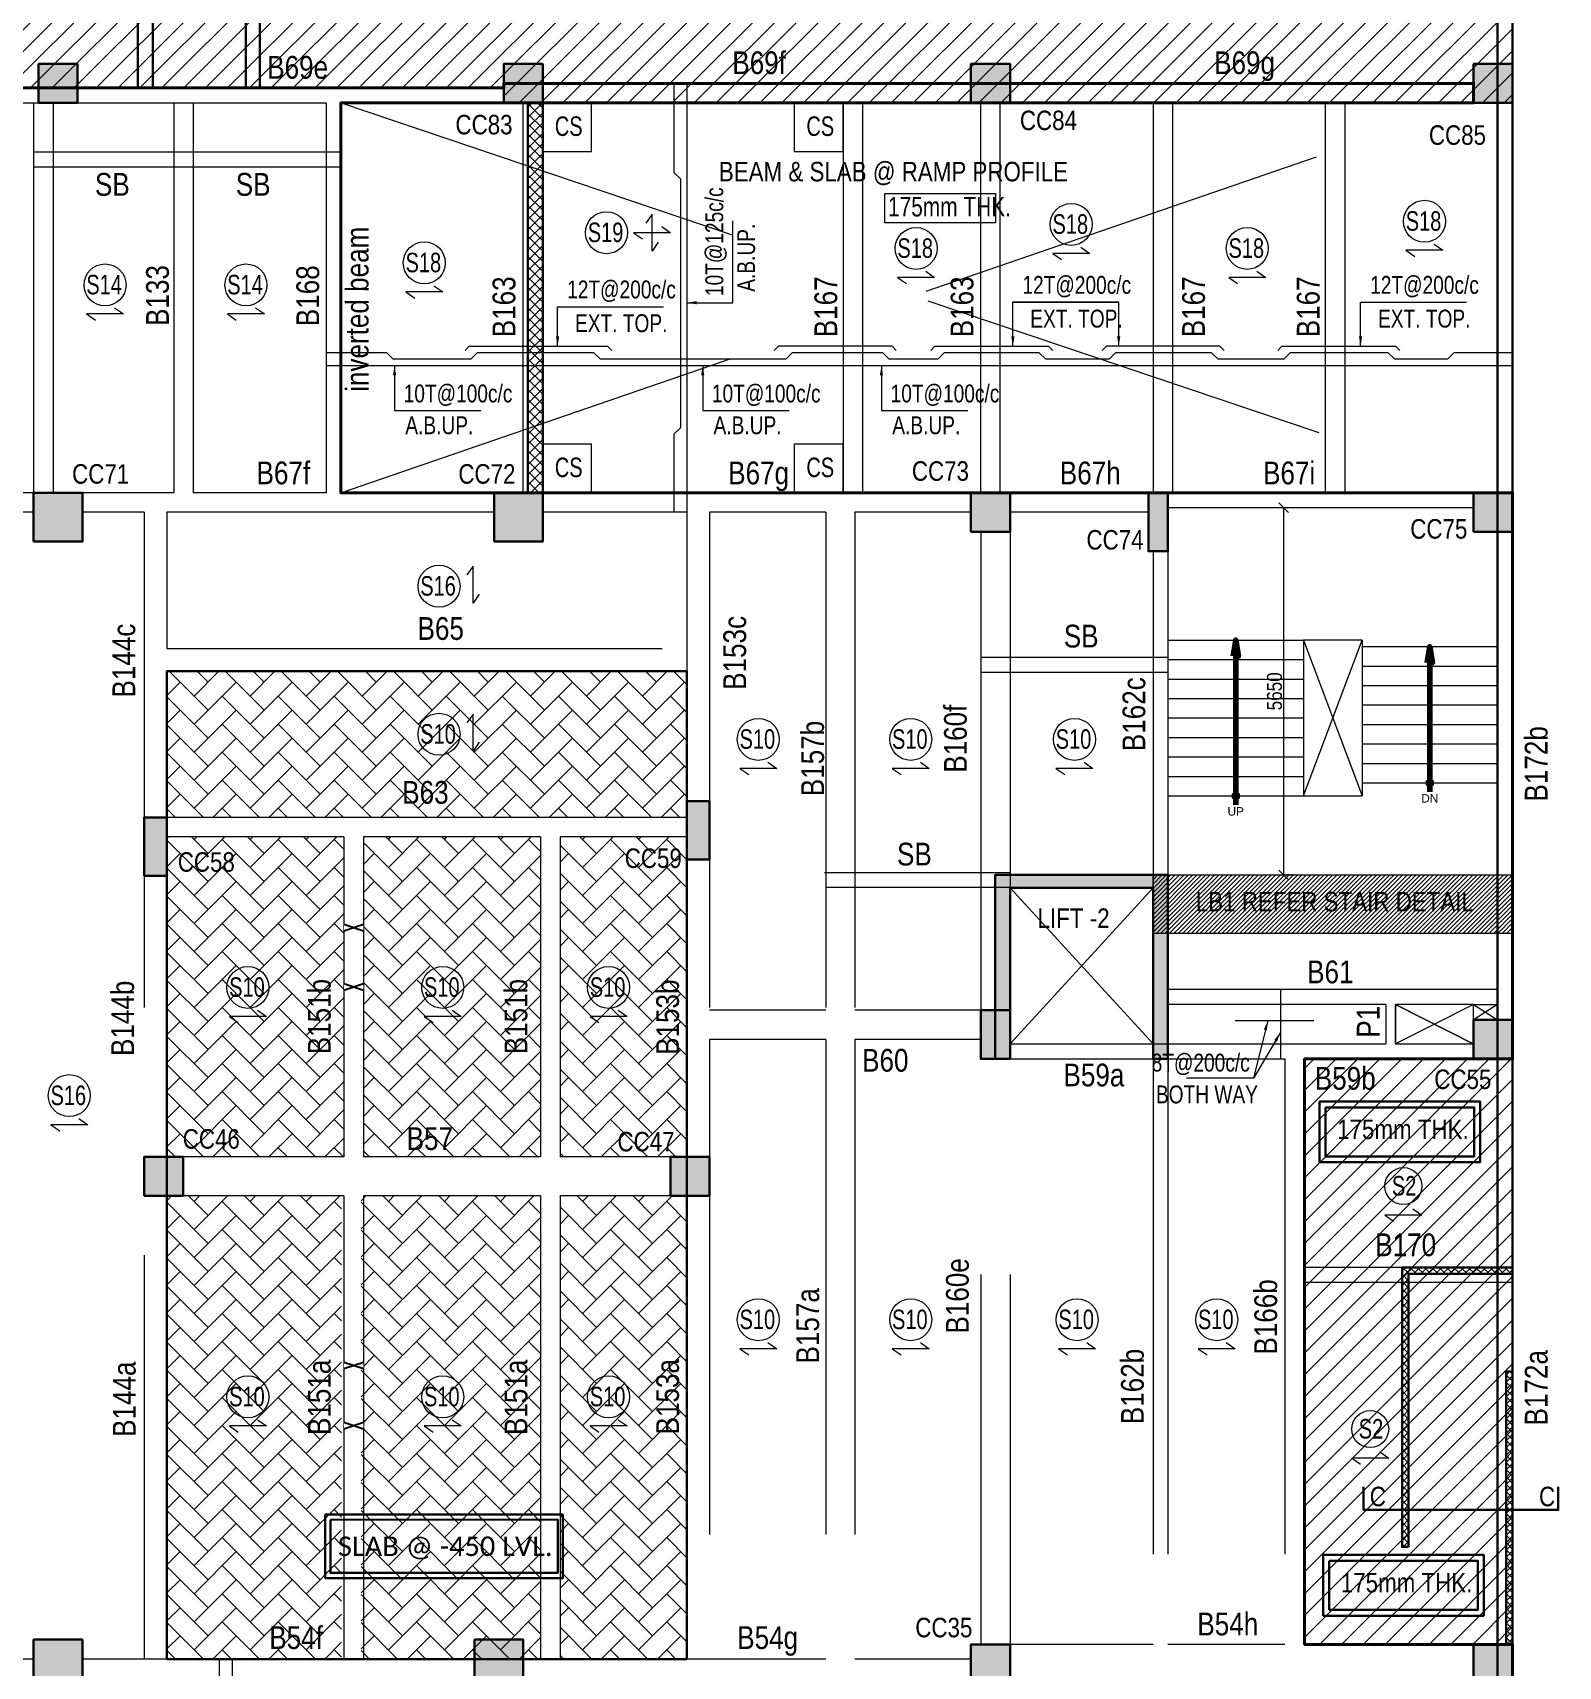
# Model space of a CAD drawing. Header units: millimetres. Extents: x 1112055 to 3390982, y -148532 to 766891.
# Drawn here: x 2848655 to 2872122, y 11431 to 36569 of the extents above; entities that cross this region are included whole.
import ezdxf
from ezdxf.enums import TextEntityAlignment as Align

# ---------------------------------------------------------------- set-up
doc = ezdxf.new("R2010")
doc.units = ezdxf.units.MM
doc.header["$PDMODE"] = 35
doc.header["$PDSIZE"] = -25
doc.linetypes.add('DOT2', pattern=[0.125, 0, -0.125])
doc.linetypes.add('Hidden', pattern=[9.525, 6.35, -3.175])
for name, color, linetype, lineweight in [('B BEAM', 148, 'Continuous', 13), ('B BEAM NO', 215, 'Continuous', 18), ('B COL. NO.', 3, 'Continuous', 20), ('B FINAL COLUMN', 1, 'Continuous', 30), ('B SECTION MARK', 43, 'Continuous', 25), ('B SLAB NO', 56, 'Continuous', 9), ('B STEEL', 34, 'Continuous', 15), ('B STEEL TEXT', 7, 'Continuous', 15), ('B-BEAM NO', 215, 'Continuous', 18), ('g-sol250', 250, 'Continuous', 5)]:
    doc.layers.add(name, color=color, linetype=linetype, lineweight=lineweight)
doc.layers.add('JA-PL-SLAB CUT OUT', color=1, linetype='Continuous')
doc.styles.add('100PT2', font='arial.ttf', dxfattribs={"height": 125})
doc.styles.add('Cali', font='calibri.ttf')
doc.styles.add('Q1', font='g13f12d.shx', dxfattribs={"width": 0.8})
doc.styles.add('SWINC', font='swissc.ttf')
doc.styles.add('SWISS', font='swisscl.ttf')
doc.dimstyles.new('100-2', dxfattribs={"dimtxt": 125, "dimasz": 10, "dimexe": 0, "dimexo": 0, "dimgap": 15, "dimtad": 1, "dimdec": 8, "dimdsep": 46, "dimtxsty": '100PT2', "dimblk": 'ARCH TICK', "dimcen": 100, "dimclrd": 256, "dimclre": 252, "dimclrt": 7, "dimazin": 0, "dimtfac": 1, "dimtdec": 0, "dimtix": 1, "dimtmove": 1, "dimatfit": 3, "dimfxl": 1, "dimtolj": 1, "dimtzin": 0, "dimlwd": 5, "dimlwe": 9, "dimarcsym": 0})
doc.dimstyles.new('BHOOMI', dxfattribs={"dimtxt": 230, "dimasz": 150, "dimexe": 10, "dimexo": 0, "dimgap": 25, "dimtad": 1, "dimdec": 0, "dimzin": 0, "dimdsep": 46, "dimtxsty": 'SWINC', "dimblk": 'OBLIQUE', "dimcen": 0.09, "dimclrd": 250, "dimclre": 250, "dimclrt": 256, "dimaunit": 1, "dimadec": 3, "dimazin": 0, "dimtfac": 1, "dimtdec": 0, "dimtofl": 0, "dimtmove": 1, "dimatfit": 3, "dimfxl": 100, "dimtolj": 1, "dimtzin": 0, "dimlwd": 9, "dimlwe": 5, "dimarcsym": 0})
pattern_1 = [(45, (-724936.02, -684473.6), (-168.379802, 168.379802), [])]

# ---------------------------------------------------------------- blocks, each defined once
blk = doc.blocks.new('ARCH TICK')
for p, q in [((-2.12, -2.12), (2.12, 2.12)), ((0, 3), (0, -3)), ((-3, 0), (3, 0))]:
    blk.add_line(p, q)
blk = doc.blocks.new('_Oblique')
at = {"color": 0, "linetype": 'ByBlock', "lineweight": -2}
blk.add_line((-0.5, -0.5), (0.5, 0.5), dxfattribs=at)
blk = doc.blocks.new('*D6070')
at = {"color": 250, "linetype": 'DOT2', "lineweight": 5, "transparency": 16777216}
for p, q in [((2868048, 29259), (2867888, 29259)), ((2868048, 23609), (2867888, 23609))]:
    blk.add_line(p, q, dxfattribs=at)
at = {"color": 250, "lineweight": 9, "transparency": 16777216}
blk.add_line((2867898, 23609), (2867898, 29259), dxfattribs=at)
at = {"layer": 'Defpoints', "color": 0, "lineweight": 40, "transparency": 16777216}
for p in [(2867898, 29259), (2868170, 29259), (2868170, 23609)]:
    blk.add_point(p, dxfattribs=at)
at = {"color": 250, "lineweight": 9, "transparency": 16777216, "xscale": 150, "yscale": 150, "zscale": 150}
for p, rotation in [((2867898, 29259), 90), ((2867898, 23609), 270)]:
    blk.add_blockref('_Oblique', p, dxfattribs=dict(at, rotation=rotation))
at = {"transparency": 16777216, "insert": (2867758, 26434), "char_height": 230, "attachment_point": 5, "rotation": 90, "style": 'SWINC'}
blk.add_mtext('\\A1;5650', dxfattribs=at)
blk = doc.blocks.new('A$Cb62f78dc')
for points in [[(-9945, -565), (-9945, -665), (-10245, -665), (-10245, -565)], [(-9945, -1478), (-9945, -1578), (-10245, -1578), (-10245, -1478)], [(-9945, -7302), (-9945, -7402), (-10245, -7402), (-10245, -7302)], [(-9945, -8228), (-9945, -8328), (-10245, -8328), (-10245, -8228)]]:
    blk.add_wipeout(points).dxf.layer = 'JA-PL-SLAB CUT OUT'
at = {"layer": 'JA-PL-SLAB CUT OUT'}
for p, q in [((-9945, -565), (-10245, -665)), ((-9945, -665), (-10245, -565)), ((-9945, -1478), (-10245, -1578)), ((-9945, -1578), (-10245, -1478)), ((-9945, -7302), (-10245, -7402)), ((-9945, -7402), (-10245, -7302)), ((-9945, -8228), (-10245, -8328)), ((-9945, -8328), (-10245, -8228))]:
    blk.add_line(p, q, dxfattribs=at)

msp = doc.modelspace()

# ---------------------------------------------------------------- hatches: boundary and pattern name
at = {"layer": 'g-sol250', "lineweight": 0}
h = msp.add_hatch(dxfattribs=at)
h.set_pattern_fill('ANSI31', color=250, scale=75)
h.set_pattern_definition(pattern_1)
h.paths.add_polyline_path([(2808768.1, -40156.1), (2808768.1, -11756.1), (2834368.1, -11756.1), (2834368.1, -20456.1), (2830868.1, -20456.1), (2830868.1, -31456.1), (2834368.1, -31456.1), (2834368.1, -40156.1)], flags=16)
h.paths.add_polyline_path([(2825618.1, -40504.6), (2825618.1, -40156.1), (2827028.1, -40156.1), (2827028.1, -40504.6)], flags=16)
h.paths.add_polyline_path([(2830038.1, -40156.1), (2830038.1, -40504.7), (2827478.1, -40504.7), (2827478.1, -40156.1)], flags=16)
h.paths.add_polyline_path([(2834368.1, -70556.1), (2858788.1, -70556.1), (2858788.1, -30756.1), (2871418.1, -30756.1), (2871418.1, -5896), (2871418.1, -5756.1), (2858958.1, -5756.1), (2858958.1, -5156.1), (2859188.1, -5156.1), (2859188.1, -3726.1), (2858808.1, -3726.1), (2858808.1, -1416.1), (2859188.1, -1416.1), (2859188.1, 3323.9), (2854103.1, 3323.9), (2854103.1, -5754), (2854221, -5756.1), (2854103.1, -5756.1), (2846294.9, -5756.1), (2819068.1, -5756.1), (2819068.1, 9243.9), (2824918.1, 9243.9), (2824918.1, 11468.9), (2820118.1, 11468.9), (2820118.1, 13543.9), (2819618.1, 13543.9), (2819618.1, 15043.9), (2820118.1, 15043.9), (2820118.1, 32238.9), (2819618.1, 32238.9), (2819618.1, 33738.9), (2820118.1, 33738.9), (2820118.1, 35718.9), (2855901.5, 35718.9), (2855901.5, 35488.9), (2870818.1, 35488.9), (2870818.1, 35488.9), (2871418.1, 35488.9), (2871418.1, 42384.9), (2845094.1, 41923), (2845094.1, 39154.7), (2840592.1, 39154.7), (2840592.1, 38568.9), (2807868.1, 38568.9), (2807868.1, 35569), (2814122.8, 35569), (2814113.5, 13956.4), (2812838.1, 13953.9), (2812838.1, 7598.9), (2810598.2, 7598.9), (2810598.2, -5306.1), (2807868.1, -5306.1), (2807868.1, -70556.1), (2808768.1, -70556.1), (2808768.3, -48507.3), (2834368.3, -48507.3), (2834368.1, -57206.1), (2830638.1, -57206.1), (2830638.1, -70256.1), (2834368.1, -70256.1)])
at = {"layer": 'g-sol250'}
h = msp.add_hatch(color=250, dxfattribs=at)
h.dxf.hatch_style = 1
h.paths.add_polyline_path([(2848744.8, 35488.9), (2849344.8, 35488.9), (2849344.8, 36088.9), (2848744.8, 36088.9)])
h = msp.add_hatch(color=250, dxfattribs=at)
h.dxf.hatch_style = 1
h.paths.add_polyline_path([(2855901.5, 35488.9), (2856501.5, 35488.9), (2856501.5, 36088.9), (2855901.5, 36088.9)])
h = msp.add_hatch(color=250, dxfattribs=at)
h.dxf.hatch_style = 1
h.paths.add_polyline_path([(2863088.1, 35488.9), (2863688.1, 35488.9), (2863688.1, 36088.9), (2863088.1, 36088.9)])
h = msp.add_hatch(color=250, dxfattribs=at)
h.dxf.hatch_style = 1
h.paths.add_polyline_path([(2870818.1, 35488.9), (2871418.1, 35488.9), (2871418.1, 36088.9), (2870818.1, 36088.9)])
h = msp.add_hatch(dxfattribs=at)
h.set_pattern_fill('ANSI37', color=250, scale=35)
h.set_pattern_definition([(45, (-724936.02, -684473.61), (-78.577241, 78.577241), []), (135, (-724936.02, -684473.61), (-78.577241, -78.577241), [])])
h.paths.add_polyline_path([(2856271.5, 35488.9), (2856501.5, 35488.9), (2856501.5, 29488.9), (2856271.5, 29488.9)])
h = msp.add_hatch(color=250, dxfattribs=at)
h.dxf.hatch_style = 1
h.paths.add_polyline_path([(2848669.8, 28738.9), (2849419.8, 28738.9), (2849419.8, 29488.9), (2848669.8, 29488.9)])
h = msp.add_hatch(color=250, dxfattribs=at)
h.dxf.hatch_style = 1
h.paths.add_polyline_path([(2856501.5, 29488.9), (2855751.5, 29488.9), (2855751.5, 28738.9), (2856501.5, 28738.9)])
h = msp.add_hatch(color=250, dxfattribs=at)
h.dxf.hatch_style = 1
h.paths.add_polyline_path([(2863088.1, 28888.9), (2863688.1, 28888.9), (2863688.1, 29488.9), (2863088.1, 29488.9)])
h = msp.add_hatch(color=250, dxfattribs=at)
h.dxf.hatch_style = 1
h.paths.add_polyline_path([(2866118.1, 29488.9), (2865818.1, 29488.9), (2865818.1, 28588.8), (2866118.1, 28588.8)])
h = msp.add_hatch(color=250, dxfattribs=at)
h.dxf.hatch_style = 1
h.paths.add_polyline_path([(2870818.1, 28888.9), (2871418.1, 28888.9), (2871418.1, 29488.9), (2870818.1, 29488.9)])
at = {"layer": 'g-sol250', "lineweight": 0}
h = msp.add_hatch(dxfattribs=at)
h.set_pattern_fill('AR-HBONE', color=49, scale=3)
h.set_pattern_definition([(45, (-728321.02, -663753.6), (0, 431.052294), [914.4, -304.8]), (135, (-728105.5, -663538.08), (4e-14, 431.052294), [914.4, -304.8])])
h.paths.add_polyline_path([(2850716.5, 26743.9), (2858716.5, 26743.9), (2858718.1, 24493.9), (2850718.1, 24493.9)])
at = {"layer": 'g-sol250'}
h = msp.add_hatch(color=250, dxfattribs=at)
h.dxf.hatch_style = 1
h.paths.add_polyline_path([(2858718.1, 23843.9), (2859068.1, 23843.9), (2859068.1, 24743.9), (2858718.1, 24743.9)])
h = msp.add_hatch(color=250, dxfattribs=at)
h.dxf.hatch_style = 1
h.paths.add_polyline_path([(2850368.1, 23593.9), (2850718.1, 23593.9), (2850718.1, 24493.9), (2850368.1, 24493.9)])
at = {"layer": 'g-sol250', "lineweight": 0}
h = msp.add_hatch(dxfattribs=at)
h.set_pattern_fill('AR-HBONE', color=49, scale=3)
h.set_pattern_definition([(45, (-728321.02, -668978.6), (0, 431.052294), [914.4, -304.8]), (135, (-728105.5, -668763.08), (4e-14, 431.052294), [914.4, -304.8])])
h.paths.add_polyline_path([(2850718.1, 24193.9), (2853441.5, 24193.9), (2853441.5, 19268.9), (2850718.1, 19268.9)])
h = msp.add_hatch(dxfattribs=at)
h.set_pattern_fill('AR-HBONE', color=49, scale=3)
h.set_pattern_definition([(45, (-725332.77, -668978.6), (0, 431.052294), [914.4, -304.8]), (135, (-725117.24, -668763.08), (4e-14, 431.052294), [914.4, -304.8])])
h.paths.add_polyline_path([(2853741.5, 24193.9), (2856466.5, 24194), (2856466.5, 19269), (2853741.5, 19268.9)])
h = msp.add_hatch(dxfattribs=at)
h.set_pattern_fill('AR-HBONE', color=49, scale=3)
h.set_pattern_definition([(45, (-722344.5, -668978.6), (0, 431.052294), [914.4, -304.8]), (135, (-722129, -668763.08), (4e-14, 431.052294), [914.4, -304.8])])
h.paths.add_polyline_path([(2856768.1, 24194), (2858718.1, 24193.9), (2858718.1, 19268.9), (2856768.1, 19269)])
at = {"layer": 'g-sol250'}
h = msp.add_hatch(color=250, dxfattribs=at)
h.dxf.hatch_style = 1
h.paths.add_polyline_path([(2865888.1, 20778.9), (2866118.1, 20778.9), (2866118.1, 23608.9), (2863458.1, 23608.9), (2863458.1, 20778.9), (2863688.1, 20778.9), (2863688.1, 23408.9), (2865888.1, 23408.9)])
h = msp.add_hatch(dxfattribs=at)
h.set_pattern_fill('ANSI31', color=250, scale=15)
h.set_pattern_definition([(45, (-1404767.43, -461066.08), (-33.67596045, 33.67596045), [])])
h.paths.add_polyline_path([(2865888.1, 23608.9), (2871418.1, 23608.9), (2871418.1, 22708.9), (2865888.1, 22708.9)])
h = msp.add_hatch(color=250, dxfattribs=at)
h.dxf.hatch_style = 1
h.paths.add_polyline_path([(2863238.1, 21528.9), (2863688.1, 21528.9), (2863688.1, 20778.9), (2863238.1, 20778.9)])
h = msp.add_hatch(color=250, dxfattribs=at)
h.dxf.hatch_style = 1
h.paths.add_polyline_path([(2870818.1, 20778.9), (2871418.1, 20778.9), (2871418.1, 21378.9), (2870818.1, 21378.9)])
at = {"layer": 'g-sol250', "lineweight": 0}
h = msp.add_hatch(dxfattribs=at)
h.set_pattern_fill('ANSI31', color=250, scale=75)
h.set_pattern_definition(pattern_1)
h.paths.add_polyline_path([(2871418.1, 11768.9), (2871418.1, 20778.9), (2868218.1, 20778.9), (2868218.1, 11768.9)], flags=17)
at = {"layer": 'g-sol250'}
h = msp.add_hatch(color=250, dxfattribs=at)
h.dxf.hatch_style = 1
h.paths.add_polyline_path([(2850368.1, 18668.9), (2850968.1, 18668.9), (2850968.1, 19268.9), (2850368.1, 19268.9)])
h = msp.add_hatch(color=250, dxfattribs=at)
h.dxf.hatch_style = 1
h.paths.add_polyline_path([(2858468.1, 18668.9), (2859068.1, 18668.9), (2859068.1, 19268.9), (2858468.1, 19268.9)])
at = {"layer": 'g-sol250', "lineweight": 0}
h = msp.add_hatch(dxfattribs=at)
h.set_pattern_fill('AR-HBONE', color=49, scale=3)
h.set_pattern_definition([(45, (-728321.02, -676703.6), (0, 431.052294), [914.4, -304.8]), (135, (-728105.5, -676488.08), (4e-14, 431.052294), [914.4, -304.8])])
h.paths.add_polyline_path([(2850718.1, 18668.9), (2853406.4, 18668.9), (2853406.4, 11543.9), (2850718.1, 11543.9)])
h = msp.add_hatch(dxfattribs=at)
h.set_pattern_fill('AR-HBONE', color=49, scale=3)
h.set_pattern_definition([(45, (-725332.77, -676703.6), (0, 431.052294), [914.4, -304.8]), (135, (-725117.24, -676488.08), (4e-14, 431.052294), [914.4, -304.8])])
h.paths.add_polyline_path([(2853706.4, 18668.9), (2856466.5, 18668.9), (2856466.5, 11543.9), (2853706.4, 11543.9)])
h = msp.add_hatch(dxfattribs=at)
h.set_pattern_fill('AR-HBONE', color=49, scale=3)
h.set_pattern_definition([(45, (-722344.5, -676703.6), (0, 431.052294), [914.4, -304.8]), (135, (-722129, -676488.08), (4e-14, 431.052294), [914.4, -304.8])])
h.paths.add_polyline_path([(2856766.5, 18668.9), (2858718.1, 18668.9), (2858718.1, 11543.9), (2856766.5, 11543.9)])
h = msp.add_hatch(dxfattribs=at)
h.set_pattern_fill('ANSI37', color=250, scale=25)
h.set_pattern_definition([(45, (-724936, -681004.254), (-56.1266008, 56.1266008), []), (135, (-724936, -681004.254), (-56.1266008, -56.1266008), [])])
h.paths.add_polyline_path([(2869818.1, 13268.9), (2869718.1, 13268.9), (2869718.1, 17568.9), (2871418.2, 17570.4), (2871418.2, 17468.9), (2869818.1, 17468.9)])
h = msp.add_hatch(dxfattribs=at)
h.set_pattern_fill('ANSI37', color=250, scale=25)
h.set_pattern_definition([(45, (-724936.02, -685779.16), (-56.1266008, 56.1266008), []), (135, (-724936.02, -685779.16), (-56.1266008, -56.1266008), [])])
h.paths.add_polyline_path([(2871318.1, 11768.9), (2871418.1, 11768.9), (2871418.1, 15968.9), (2871318.1, 15968.9)])
at = {"layer": 'g-sol250'}
h = msp.add_hatch(color=250, dxfattribs=at)
h.dxf.hatch_style = 1
h.paths.add_polyline_path([(2848669.8, 11093.9), (2849419.8, 11093.9), (2849419.8, 11843.9), (2848669.8, 11843.9)])
h = msp.add_hatch(color=250, dxfattribs=at)
h.dxf.hatch_style = 1
h.paths.add_polyline_path([(2855451.5, 11093.9), (2856201.5, 11093.9), (2856201.5, 11843.9), (2855451.5, 11843.9)])
h = msp.add_hatch(color=250, dxfattribs=at)
h.dxf.hatch_style = 1
h.paths.add_polyline_path([(2863088.1, 11168.9), (2863688.1, 11168.9), (2863688.1, 11768.9), (2863088.1, 11768.9)])
h = msp.add_hatch(color=250, dxfattribs=at)
h.dxf.hatch_style = 1
h.paths.add_polyline_path([(2870818.1, 11168.9), (2871418.1, 11168.9), (2871418.1, 11768.9), (2870818.1, 11768.9)])

# ---------------------------------------------------------------- linework, layer by layer
at = {"color": 250, "lineweight": 5}
for p, q in [((2866118.1, 27223.9), (2868203.1, 27223.9)), ((2868203.1, 27223.9), (2868203.1, 24825.4)), ((2869103.1, 27223.9), (2868203.1, 27223.9)), ((2868203.1, 27223.9), (2869103.1, 24825.4)), ((2868203.1, 24825.4), (2869103.1, 27223.9)), ((2869103.1, 27223.9), (2869103.1, 24825.4)), ((2866118.1, 26923.9), (2868203.1, 26923.9)), ((2869103.1, 27123.9), (2871188.1, 27123.9)), ((2869103.1, 26823.9), (2871188.1, 26823.9)), ((2866118.1, 26623.9), (2868203.1, 26623.9)), ((2869103.1, 26523.9), (2871188.1, 26523.9)), ((2866118.1, 26323.9), (2868203.1, 26323.9)), ((2869103.1, 26223.9), (2871188.1, 26223.9)), ((2866118.1, 26023.9), (2868203.1, 26023.9)), ((2869103.1, 25923.9), (2871188.1, 25923.9)), ((2866118.1, 25723.9), (2868203.1, 25723.9)), ((2866118.1, 25423.9), (2868203.1, 25423.9)), ((2869103.1, 25623.9), (2871188.1, 25623.9)), ((2869103.1, 25323.9), (2871188.1, 25323.9)), ((2866118.1, 25123.9), (2868203.1, 25123.9)), ((2869103.1, 25023.9), (2871188.1, 25023.9)), ((2866118.1, 24823.9), (2868203.1, 24823.9)), ((2868203.1, 24825.4), (2869103.1, 24825.4))]:
    msp.add_line(p, q, dxfattribs=at)
at = {"color": 56, "lineweight": 9}
msp.add_lwpolyline([(2861764.1, 34095.8), (2863467.5, 34095.8), (2863467.5, 33644.4), (2861764.1, 33644.4)], close=True, dxfattribs=at)
at = {"lineweight": 30}
for points in [[(2868450.8, 20122.7), (2870919.7, 20122.7), (2870919.7, 19187.9), (2868450.8, 19187.9)], [(2868541.3, 20032.2), (2870829.2, 20032.2), (2870829.2, 19278.5), (2868541.3, 19278.5)], [(2853155, 13767.4), (2856812.2, 13767.5), (2856812.2, 12788.7), (2853155, 12788.6)], [(2853234.3, 13688.1), (2856732.9, 13688.2), (2856732.9, 12868), (2853234.3, 12867.9)], [(2868507.1, 13145.5), (2870976.1, 13145.5), (2870976.1, 12210.7), (2868507.1, 12210.7)], [(2868597.7, 13054.9), (2870885.5, 13054.9), (2870885.5, 12301.3), (2868597.7, 12301.3)]]:
    msp.add_lwpolyline(points, close=True, dxfattribs=at)
at = {"color": 250, "lineweight": 5}
for centre in [(2870145.6, 25023.9), (2867160.6, 24823.9)]:
    msp.add_circle(centre, 56.2, dxfattribs=at)
at = {"layer": 'B BEAM', "linetype": 'Hidden', "ltscale": 1200}
for p, q in [((2842263.1, 35718.9), (2855901.5, 35718.9)), ((2856501.5, 35788.9), (2870818.1, 35788.9)), ((2845654, 35488.9), (2848744.8, 35488.9)), ((2848669.8, 35488.9), (2848669.8, 29488.9)), ((2848969.8, 35488.9), (2848969.8, 29488.9)), ((2849344.8, 35488.9), (2853168.1, 35488.9)), ((2850826.2, 35488.9), (2850826.2, 29488.9)), ((2851126.2, 35488.9), (2851126.2, 29488.9)), ((2853168.1, 35488.9), (2853168.1, 29488.9)), ((2853168.1, 35488.9), (2853168.1, 29488.9)), ((2853398.1, 35488.9), (2855901.5, 35488.9)), ((2853398.1, 35488.9), (2853398.1, 29488.9)), ((2856501.5, 35488.9), (2863088.1, 35488.9)), ((2863688.1, 35488.9), (2870818.1, 35488.9)), ((2848669.8, 29488.9), (2845654, 29488.9)), ((2850826.2, 29488.9), (2849419.8, 29488.9)), ((2853168.1, 29488.9), (2851126.2, 29488.9)), ((2855751.5, 29488.9), (2853393.1, 29488.9)), ((2848669.8, 29188.9), (2847548.1, 29188.9)), ((2850368.1, 29188.9), (2849419.8, 29188.9)), ((2850368.1, 29188.9), (2850368.1, 11543.9)), ((2850718.1, 29188.9), (2850716.5, 27093.9)), ((2855751.5, 29188.9), (2850718.1, 29188.9)), ((2858718.1, 29188.9), (2856501.5, 29188.9)), ((2858718.1, 29188.9), (2858718.1, 11543.9)), ((2860853.2, 29188.9), (2859068.1, 29188.9)), ((2859068.1, 29188.9), (2859068.1, 21528.9)), ((2860853.2, 29188.9), (2860853.2, 21528.9)), ((2863088.1, 29188.9), (2861303.2, 29188.9)), ((2861303.2, 29188.9), (2861303.2, 21528.9)), ((2865818.1, 29188.9), (2863688.1, 29188.9)), ((2863238.1, 28888.9), (2863238.1, 11768.9)), ((2863688.1, 28888.9), (2863688.1, 11768.9)), ((2865888.1, 28588.8), (2865888.1, 20778.9)), ((2850716.5, 27093.9), (2858716.5, 27093.9)), ((2850716.5, 26743.9), (2850718.1, 11543.9)), ((2871188.1, 21843.9), (2866118.1, 21843.9)), ((2860853.2, 21528.9), (2859068.1, 21528.9)), ((2863238.1, 21528.9), (2861303.2, 21528.9)), ((2869468.1, 21613.9), (2866118.1, 21613.9)), ((2869468.1, 21613.9), (2869468.1, 21008.9)), ((2859068.1, 21078.9), (2859068.1, 11543.9)), ((2860853.2, 21078.9), (2859068.1, 21078.9)), ((2860853.2, 21078.9), (2860853.2, 11543.9)), ((2863238.1, 21078.9), (2861303.2, 21078.9)), ((2861303.2, 21078.9), (2861303.2, 11543.9)), ((2863688.1, 21008.9), (2869468.1, 21008.9)), ((2863688.1, 20778.9), (2867918.1, 20778.9)), ((2865888.1, 20778.9), (2865888.1, 11768.9)), ((2866118.1, 20778.9), (2866118.1, 11768.9)), ((2867918.1, 20778.9), (2867918.1, 11768.9)), ((2868218.1, 11768.9), (2868218.1, 20778.9)), ((2871418.1, 17568.9), (2868218.1, 17568.9)), ((2871418.1, 17338.9), (2868218.1, 17338.9)), ((2865888.1, 11768.9), (2863688.1, 11768.9)), ((2867918.1, 11768.9), (2866118.1, 11768.9)), ((2848669.8, 11543.9), (2847548.1, 11543.9)), ((2853406.4, 11543.9), (2849419.8, 11543.9)), ((2856394.6, 11544), (2853706.4, 11543.9)), ((2860853.2, 11543.9), (2856694.6, 11544)), ((2863088.1, 11543.9), (2861303.2, 11543.9))]:
    msp.add_line(p, q, dxfattribs=at)
at = {"layer": 'B BEAM', "color": 250, "linetype": 'Hidden', "ltscale": 1000}
for p, q in [((2853393.1, 29488.9), (2870818.1, 35488.9)), ((2853398.1, 35488.9), (2871188.1, 29488.9)), ((2865888.1, 23408.9), (2863688.1, 21008.9)), ((2865888.1, 21008.9), (2863688.1, 23408.9)), ((2870818.1, 21613.9), (2869618.1, 21008.9)), ((2870818.1, 21613.9), (2869618.2, 21009)), ((2869618.2, 21613.9), (2870813.6, 21011.2)), ((2869651.3, 21600.6), (2870818.1, 21008.9)), ((2871188.1, 21613.9), (2870818.6, 21379.2)), ((2870818.6, 21613.7), (2871188.1, 21378.9))]:
    msp.add_line(p, q, dxfattribs=at)
at = {"layer": 'B BEAM', "color": 5, "linetype": 'Hidden', "ltscale": 1200}
for p, q in [((2856201.5, 29488.9), (2856201.5, 35488.9)), ((2856501.5, 29488.9), (2856501.5, 35488.9)), ((2861120.6, 35488.9), (2861120.6, 29488.9)), ((2861420.6, 35488.9), (2861420.6, 29488.9)), ((2863238.1, 29488.9), (2863238.1, 35488.9)), ((2863538.1, 29488.9), (2863538.1, 35488.9)), ((2865888.1, 35488.9), (2865888.1, 29488.9)), ((2866188.1, 35488.9), (2866188.1, 29488.9)), ((2868538.1, 35488.9), (2868538.1, 29488.9)), ((2868838.1, 35488.9), (2868838.1, 29488.9))]:
    msp.add_line(p, q, dxfattribs=at)
at = {"layer": 'B BEAM', "color": 4, "linetype": 'Hidden', "ltscale": 1200}
for p, q in [((2848669.8, 34733.9), (2853391.5, 34733.9)), ((2848669.8, 34503.9), (2853391.5, 34503.9)), ((2863238.1, 26959), (2866118.1, 26959)), ((2863238.1, 26729), (2866118.1, 26729)), ((2860836.2, 23648.9), (2863688.1, 23648.9)), ((2860853.2, 23418.9), (2863688.1, 23418.9)), ((2869618.1, 21008.9), (2869618.1, 21613.9))]:
    msp.add_line(p, q, dxfattribs=at)
at = {"layer": 'B BEAM', "ltscale": 1200}
for p, q in [((2863088.1, 29488.9), (2856501.5, 29488.9)), ((2865818.1, 29488.9), (2863688.1, 29488.9)), ((2870818.1, 29488.9), (2866118.1, 29488.9))]:
    msp.add_line(p, q, dxfattribs=at)
at = {"layer": 'B BEAM', "ltscale": 35}
for p, q in [((2870818.1, 29258.9), (2866118.1, 29258.9)), ((2871188.1, 28888.9), (2871188.1, 11768.9)), ((2871418.1, 28888.9), (2871418.1, 11768.9)), ((2866118.1, 28588.8), (2866118.1, 20778.9)), ((2850716.5, 26743.9), (2858716.5, 26743.9)), ((2858718.1, 24493.9), (2850718.1, 24493.9)), ((2853441.5, 24193.9), (2850718.1, 24193.9)), ((2853441.5, 24193.9), (2853441.5, 19268.9)), ((2856466.5, 24194), (2853741.5, 24193.9)), ((2853741.5, 24193.9), (2853741.5, 19268.9)), ((2856466.5, 24194), (2856466.5, 19269)), ((2858718.1, 24193.9), (2856766.5, 24194)), ((2856766.5, 24194), (2856766.5, 19269)), ((2870818.1, 21378.9), (2870818.1, 21613.9)), ((2870818.1, 21613.9), (2871188.2, 21613.9)), ((2853441.5, 19268.9), (2850968.1, 19268.9)), ((2856466.5, 19269), (2853741.5, 19268.9)), ((2858468.1, 19268.9), (2856766.5, 19269)), ((2853441.5, 18668.9), (2850968.1, 18668.9)), ((2853441.5, 18668.9), (2853441.5, 11543.9)), ((2856466.5, 18669), (2853741.5, 18668.9)), ((2853741.5, 18668.9), (2853741.5, 11543.9)), ((2856466.5, 18669), (2856466.5, 11544)), ((2858468.1, 18668.9), (2856766.5, 18669)), ((2856766.5, 18669), (2856766.5, 11544))]:
    msp.add_line(p, q, dxfattribs=at)
at = {"layer": 'B BEAM', "linetype": 'Hidden', "ltscale": 35}
for p, q in [((2868418.1, 20778.9), (2870818.1, 20778.9)), ((2871188.1, 20778.9), (2871188.1, 11768.9)), ((2871188.1, 11768.9), (2868218.1, 11768.9))]:
    msp.add_line(p, q, dxfattribs=at)
at = {"layer": 'B BEAM', "ltscale": 35}
for points in [[(2863688.1, 21008.9), (2865888.1, 21008.9), (2865888.1, 23408.9), (2863688.1, 23408.9)], [(2869618.1, 21008.9), (2870818.1, 21008.9), (2870818.1, 21613.9), (2869618.1, 21613.9)]]:
    msp.add_lwpolyline(points, close=True, dxfattribs=at)
at = {"layer": 'B BEAM', "linetype": 'Hidden', "ltscale": 1200}
msp.add_lwpolyline([(2865888.1, 23608.9), (2871418.1, 23608.9), (2871418.1, 22708.9), (2865888.1, 22708.9)], close=True, dxfattribs=at)
at = {"layer": 'B FINAL COLUMN', "color": 1, "lineweight": 30}
msp.add_line((2871188.1, 38378), (2871188.1, -30526.1), dxfattribs=at)
at = {"layer": 'B FINAL COLUMN', "color": 26, "lineweight": 30}
for points in [[(2840592.1, 38569.5), (2807868.1, 38569.5), (2807868.1, -70556.1), (2858788.1, -70556.1), (2858788.1, -30756.1), (2871418.1, -30756.1), (2871418.1, 42384.9), (2845094.1, 41923), (2845094.1, 39154.7), (2840592.1, 39154.7)], [(2808098.2, -70326.1), (2858558.2, -70326.1), (2858558.2, -30527.5), (2871188.2, -30527.5), (2871188.2, 38376.5), (2852149.8, 38377), (2852149.8, 35717.5), (2851933.2, 35717.5), (2851933.2, 41811.5), (2850503.2, 41786.4), (2850503.2, 35717.5), (2850273.2, 35717.5), (2850273.2, 38923.3), (2840822.2, 38923.3), (2840822.2, 38338), (2808098.2, 38338)]]:
    msp.add_lwpolyline(points, close=True, dxfattribs=at)
at = {"layer": 'B FINAL COLUMN'}
for points in [[(2848744.8, 35488.9), (2849344.8, 35488.9), (2849344.8, 36088.9), (2848744.8, 36088.9)], [(2855901.5, 35488.9), (2856501.5, 35488.9), (2856501.5, 36088.9), (2855901.5, 36088.9)], [(2863088.1, 35488.9), (2863688.1, 35488.9), (2863688.1, 36088.9), (2863088.1, 36088.9)], [(2870818.1, 35488.9), (2871418.1, 35488.9), (2871418.1, 36088.9), (2870818.1, 36088.9)], [(2856271.5, 35488.9), (2856501.5, 35488.9), (2856501.5, 29488.9), (2856271.5, 29488.9)], [(2848669.8, 28738.9), (2849419.8, 28738.9), (2849419.8, 29488.9), (2848669.8, 29488.9)], [(2855751.5, 28738.9), (2856501.5, 28738.9), (2856501.5, 29488.9), (2855751.5, 29488.9)], [(2863088.1, 28888.9), (2863688.1, 28888.9), (2863688.1, 29488.9), (2863088.1, 29488.9)], [(2866118.1, 29488.9), (2865818.1, 29488.9), (2865818.1, 28588.8), (2866118.1, 28588.8)], [(2870818.1, 28888.9), (2871418.1, 28888.9), (2871418.1, 29488.9), (2870818.1, 29488.9)], [(2858718.1, 23843.9), (2859068.1, 23843.9), (2859068.1, 24743.9), (2858718.1, 24743.9)], [(2850368.1, 23593.9), (2850718.1, 23593.9), (2850718.1, 24493.9), (2850368.1, 24493.9)], [(2863238.1, 21528.9), (2863688.1, 21528.9), (2863688.1, 20778.9), (2863238.1, 20778.9)], [(2870818.1, 20778.9), (2871418.1, 20778.9), (2871418.1, 21378.9), (2870818.1, 21378.9)], [(2850368.1, 18668.9), (2850968.1, 18668.9), (2850968.1, 19268.9), (2850368.1, 19268.9)], [(2858468.1, 18668.9), (2859068.1, 18668.9), (2859068.1, 19268.9), (2858468.1, 19268.9)], [(2863088.1, 11168.9), (2863688.1, 11168.9), (2863688.1, 11768.9), (2863088.1, 11768.9)], [(2870818.1, 11168.9), (2871418.1, 11168.9), (2871418.1, 11768.9), (2870818.1, 11768.9)]]:
    msp.add_lwpolyline(points, close=True, dxfattribs=at)
msp.add_lwpolyline([(2865888.1, 20778.9), (2866118.1, 20778.9), (2866118.1, 23608.9), (2863458.1, 23608.9), (2863458.1, 20778.9), (2863688.1, 20778.9), (2863688.1, 23408.9), (2865888.1, 23408.9), (2865888.1, 20778.9)], dxfattribs=at)
at = {"layer": 'B FINAL COLUMN', "color": 4, "lineweight": 30}
msp.add_lwpolyline([(2869818.1, 13268.9), (2869718.1, 13268.9), (2869718.1, 17568.9), (2871418.2, 17568.9), (2871418.2, 17468.9), (2869818.1, 17468.9), (2869818.1, 13268.9)], dxfattribs=at)
msp.add_lwpolyline([(2871318.1, 11768.9), (2871418.1, 11768.9), (2871418.1, 15968.9), (2871318.1, 15968.9)], close=True, dxfattribs=at)
at = {"layer": 'B FINAL COLUMN', "color": 1}
for points in [[(2848669.8, 11093.9), (2849419.8, 11093.9), (2849419.8, 11843.9), (2848669.8, 11843.9)], [(2855451.5, 11093.9), (2856201.5, 11093.9), (2856201.5, 11843.9), (2855451.5, 11843.9)]]:
    msp.add_lwpolyline(points, close=True, dxfattribs=at)
at = {"layer": 'B SECTION MARK', "lineweight": 30}
msp.add_lwpolyline([(2872122.2, 14194.3), (2872122.2, 13838.4), (2869127, 13838.4), (2869127, 14194.3)], dxfattribs=at)
at = {"layer": 'B SLAB NO', "lineweight": 9}
for points in [[(2856501.5, 34738.9), (2857251.5, 34738.9), (2857251.5, 35488.9), (2856501.5, 35488.9)], [(2860370.6, 34738.9), (2861120.6, 34738.9), (2861120.6, 35488.9), (2860370.6, 35488.9)], [(2856501.5, 29488.9), (2857251.5, 29488.9), (2857251.5, 30238.9), (2856501.5, 30238.9)], [(2860370.6, 29488.9), (2861120.6, 29488.9), (2861120.6, 30238.9), (2860370.6, 30238.9)]]:
    msp.add_lwpolyline(points, close=True, dxfattribs=at)
for points in [[(2858277.5, 33343.8), (2858182.7, 33207.1), (2858182.7, 33776.2), (2858087.9, 33639.5)], [(2858330.6, 33586.5), (2858467.2, 33491.7), (2857898.2, 33491.7), (2858034.9, 33396.8)], [(2864777.6, 33267.5), (2864914.3, 33172.7), (2864345.2, 33172.7), (2864481.9, 33077.8)], [(2870211.2, 33315), (2870347.9, 33220.2), (2869778.8, 33220.2), (2869915.5, 33125.3)], [(2862392.1, 32897.7), (2862528.7, 32802.8), (2861959.7, 32802.8), (2862096.4, 32708)], [(2867485.2, 32897.7), (2867621.8, 32802.8), (2867052.8, 32802.8), (2867189.4, 32708)], [(2854826.7, 32675.9), (2854963.3, 32581.1), (2854394.3, 32581.1), (2854531, 32486.2)], [(2849916, 32336.3), (2850052.7, 32241.4), (2849483.7, 32241.4), (2849620.3, 32146.6)], [(2852083.3, 32336.3), (2852220, 32241.4), (2851650.9, 32241.4), (2851787.6, 32146.6)], [(2855525.1, 27929.6), (2855430.3, 27793), (2855430.3, 28362), (2855335.5, 28225.4)], [(2855525.1, 25651.7), (2855430.3, 25515), (2855430.3, 26084), (2855335.5, 25947.4)], [(2859964.2, 25343.5), (2860100.9, 25248.6), (2859531.8, 25248.6), (2859668.5, 25153.8)], [(2862309.5, 25343.5), (2862446.1, 25248.6), (2861877.1, 25248.6), (2862013.7, 25153.8)], [(2864827.3, 25343.5), (2864964, 25248.6), (2864394.9, 25248.6), (2864531.6, 25153.8)], [(2852113.1, 21526.6), (2852249.8, 21431.8), (2851680.8, 21431.8), (2851817.4, 21337)], [(2855110.1, 21526.6), (2855246.8, 21431.8), (2854677.7, 21431.8), (2854814.4, 21337)], [(2857661.1, 21526.6), (2857797.8, 21431.8), (2857228.7, 21431.8), (2857365.4, 21337)], [(2849366, 19861), (2849502.7, 19766.2), (2848933.7, 19766.2), (2849070.3, 19671.4)], [(2869886.3, 18469.1), (2870023, 18374.3), (2869453.9, 18374.3), (2869590.6, 18279.4)], [(2859964.2, 16413.4), (2860100.9, 16318.5), (2859531.8, 16318.5), (2859668.5, 16223.7)], [(2862309.5, 16413.4), (2862446.1, 16318.5), (2861877.1, 16318.5), (2862013.7, 16223.7)], [(2864867.9, 16413.4), (2865004.5, 16318.5), (2864435.5, 16318.5), (2864572.2, 16223.7)], [(2867015.1, 16413.4), (2867151.8, 16318.5), (2866582.8, 16318.5), (2866719.4, 16223.7)], [(2852113.1, 15226), (2852249.8, 15131.2), (2851680.8, 15131.2), (2851817.4, 15036.3)], [(2855110.1, 15226), (2855246.8, 15131.2), (2854677.7, 15131.2), (2854814.4, 15036.3)], [(2857661.1, 15226), (2857797.8, 15131.2), (2857228.7, 15131.2), (2857365.4, 15036.3)], [(2869376.5, 14730.2), (2869513.2, 14635.4), (2868944.1, 14635.4), (2869080.8, 14540.5)]]:
    msp.add_lwpolyline(points, dxfattribs=at)
for centre, radius in [((2864629.7, 33619.2), 323), ((2870063.3, 33666.7), 323), ((2857481.6, 33491.7), 323), ((2862244.2, 33249.4), 323), ((2867337.3, 33249.4), 323), ((2854678.8, 33027.6), 323), ((2849768.2, 32688), 323), ((2851935.4, 32688), 323), ((2854905.2, 28051.9), 323), ((2854905.2, 25773.9), 323), ((2859816.4, 25695.2), 323), ((2862161.6, 25695.2), 323), ((2864679.5, 25695.2), 323), ((2851965.3, 21878.3), 323), ((2854962.3, 21878.3), 323), ((2857513.2, 21878.3), 323), ((2849218.2, 20212.7), 323), ((2869738.5, 18820.8), 284.5), ((2859816.4, 16765.1), 323), ((2862161.6, 16765.1), 323), ((2864720, 16765.1), 323), ((2866867.3, 16765.1), 323), ((2851965.3, 15577.7), 323), ((2854962.3, 15577.7), 323), ((2857513.2, 15577.7), 323), ((2869228.7, 15081.9), 284.5)]:
    msp.add_circle(centre, radius, dxfattribs=at)
at = {"layer": 'B STEEL', "color": 34, "lineweight": 9, "ltscale": 0.5}
for p, q in [((2858718.1, 35788.9), (2858718.1, 29188.9)), ((2871418.1, 31444.8), (2853168.1, 31444.8)), ((2867848.8, 21843.9), (2867848.8, 20778.9)), ((2867151.5, 21367.8), (2868361.5, 21367.8)), ((2851723.2, 11543.9), (2851723.2, 3323.9))]:
    msp.add_line(p, q, dxfattribs=at)
for points in [[(2858518.1, 35788.9), (2858518.1, 34419), (2858618.1, 34319), (2858618.1, 30489.3), (2858518.1, 30389.3), (2858518.1, 29188.9)], [(2855305.5, 31680.2), (2855370.2, 31744.8), (2857498.2, 31744.8), (2857562.8, 31680.2)], [(2861938, 31680.2), (2861873.3, 31744.8), (2860127, 31744.8), (2860062.3, 31680.2)], [(2862469.5, 31680.2), (2862534.2, 31744.8), (2864280.5, 31744.8), (2864345.2, 31680.2)], [(2866981.4, 31680.2), (2866916.7, 31744.8), (2865170.4, 31744.8), (2865105.7, 31680.2)], [(2867806.6, 31680.2), (2867871.2, 31744.8), (2869617.6, 31744.8), (2869682.2, 31680.2)], [(2871418.1, 31644.8), (2870516.4, 31644.8), (2870416.4, 31544.8), (2869607, 31544.8), (2869507, 31644.8), (2868000, 31644.8), (2867900, 31544.8), (2866887.9, 31544.8), (2866787.9, 31644.8), (2865311.8, 31644.8), (2865211.8, 31544.8), (2864239.1, 31544.8), (2864139.1, 31644.8), (2862675.6, 31644.8), (2862575.6, 31544.8), (2861831.9, 31544.8), (2861731.9, 31644.8), (2860337.7, 31644.8), (2860237.7, 31544.8), (2857387.5, 31544.8), (2857287.5, 31644.8), (2855494.3, 31644.8), (2855394.3, 31544.8), (2854202.3, 31544.8), (2854102.3, 31644.8), (2853168.1, 31644.8)], [(2851523.2, 11543.9), (2851523.2, 10174), (2851623.2, 10074), (2851623.2, 4774.3), (2851523.2, 4674.3), (2851523.2, 3323.9)]]:
    msp.add_lwpolyline(points, dxfattribs=at)
at = {"layer": 'g-sol250', "color": 232, "lineweight": 40}
msp.add_lwpolyline([(2859258.1, 943.9), (2859258.1, -5156.1), (2858958.1, -5156.1), (2858958.1, -5756.1), (2871418.1, -5756.1), (2871418.1, -556.1), (2871418.1, -556.1), (2871418.1, 943.9), (2871418.1, 943.9), (2871418.1, 11768.9), (2868218.1, 11768.9), (2868218.1, 20778.9), (2871418.1, 20778.9), (2871418.1, 29488.9), (2853393.1, 29488.9), (2853393.1, 35488.9), (2870818.1, 35488.9), (2870818.1, 35788.9), (2855901.5, 35788.9), (2855901.5, 35718.9), (2820118.1, 35718.9)], dxfattribs=at)
at = {"layer": 'g-sol250', "color": 25, "lineweight": 30}
for points in [[(2853393.1, 35488.9), (2853393.1, 29488.9), (2871418.1, 29488.9), (2871418.1, 35488.9)], [(2858718.1, 11543.9), (2858716.5, 26743.9), (2850716.5, 26743.9), (2850718.1, 11543.9)]]:
    msp.add_lwpolyline(points, close=True, dxfattribs=at)

# ---------------------------------------------------------------- texts
at = {"color": 56, "lineweight": 9, "style": 'Q1', "width": 0.8}
msp.add_text('175mm THK.', height=300, dxfattribs=at).set_placement((2861811.7, 33741))
at = {"color": 250, "lineweight": 5, "style": '100PT2'}
for s, p in [('UP', (2867160.6, 24587.1)), ('DN', (2870145.6, 24787.1))]:
    msp.add_text(s, height=130, dxfattribs=at).set_placement(p, align=Align.MIDDLE_CENTER)
at = {"lineweight": 30}
for s, style, p in [('175mm THK.', 'SWINC', (2868720.1, 19544.8)), ('SLAB @ -450 LVL.', 'Cali', (2853350.9, 13128.3)), ('175mm THK.', 'SWINC', (2868776.5, 12567.6))]:
    msp.add_text(s, height=300, dxfattribs=dict(at, style=style)).set_placement(p)
at = {"layer": 'B BEAM NO', "lineweight": 30, "style": 'SWINC'}
msp.add_text('LB1 REFER STAIR DETAIL', height=300, dxfattribs=at).set_placement((2868684.2, 23048, 0), align=Align.CENTER)
at = {"layer": 'B COL. NO.', "style": 'SWINC'}
for s, p in [('CC83', (2855158.3, 35004.2)), ('CC84', (2863840.3, 35069.8)), ('CC85', (2870131.7, 34843.9)), ('BEAM & SLAB @ RAMP PROFILE', (2859210.2, 34281.5)), ('CC71', (2849261.7, 29629.5)), ('CC72', (2855203, 29629.5)), ('CC73', (2862178.9, 29674.2)), ('CC74', (2864864.1, 28615.8)), ('CC75', (2869845, 28783.8)), ('CC58', (2850886.8, 23658.1)), ('CC59', (2857762.5, 23716.4)), ('LIFT -2', (2864112.4, 22793.8)), ('CC55', (2870214.6, 20314.4)), ('CC46', (2850963.4, 19397)), ('CC47', (2857650.7, 19355.3)), ('CC35', (2862231.3, 11878.1))]:
    msp.add_text(s, height=300, dxfattribs=at).set_placement(p)
at = {"layer": 'B SECTION MARK', "lineweight": 30, "style": 'SWINC'}
for p in [(2869222, 13894.6), (2871825.3, 13894.6)]:
    msp.add_text('C', height=300, dxfattribs=at).set_placement(p)
at = {"layer": 'B SLAB NO', "lineweight": 9, "style": 'SWISS'}
for s, p in [('CS', (2856687, 34980.6)), ('CS', (2860556.2, 34980.6)), ('S18', (2864341.8, 33474.2)), ('S18', (2869775.4, 33521.7)), ('S19', (2857193.7, 33346.7)), ('S18', (2854390.9, 32882.6)), ('S18', (2861956.3, 33104.4)), ('S18', (2867049.4, 33104.4)), ('S14', (2849480.3, 32543)), ('S14', (2851647.5, 32543)), ('CS', (2856687, 29730.6)), ('CS', (2860556.2, 29730.6)), ('S16', (2854617.2, 27906.9)), ('S10', (2854617.2, 25628.9)), ('S10', (2859528.5, 25550.2)), ('S10', (2861873.7, 25550.2)), ('S10', (2864391.6, 25550.2)), ('S10', (2851677.4, 21733.3)), ('S10', (2854674.4, 21733.3)), ('S10', (2857225.3, 21733.3)), ('S16', (2848930.3, 20067.7)), ('S2', (2869562.3, 18675.8)), ('S10', (2859528.5, 16620.1)), ('S10', (2861873.7, 16620.1)), ('S10', (2864432.1, 16620.1)), ('S10', (2866579.4, 16620.1)), ('S10', (2851677.4, 15432.7)), ('S10', (2854674.4, 15432.7)), ('S10', (2857225.3, 15432.7)), ('S2', (2869052.5, 14936.9))]:
    msp.add_text(s, height=300, dxfattribs=at).set_placement(p)
at = {"layer": 'B STEEL TEXT', "style": 'Q1', "width": 0.8}
for s, p in [('10T@125c/c', (2859277.3, 32517)), ('A.B.UP.', (2859766.7, 32582.9))]:
    msp.add_text(s, height=275, rotation=90, dxfattribs=at).set_placement(p)
for s, p in [('12T@200c/c', (2856876.2, 32480.5)), ('12T@200c/c', (2863879.2, 32550.7)), ('12T@200c/c', (2869227.9, 32550.7)), ('EXT. TOP.', (2856996.7, 31961.5)), ('EXT. TOP.', (2863999.8, 32031.8)), ('EXT. TOP.', (2869348.5, 32031.8)), ('10T@100c/c', (2854361.7, 30879.9)), ('10T@100c/c', (2859102.5, 30879.9)), ('10T@100c/c', (2861852.2, 30879.9)), ('A.B.UP.', (2854387.1, 30390.5)), ('A.B.UP.', (2859127.9, 30390.5)), ('A.B.UP.', (2861877.6, 30390.5)), ('8T@200c/c', (2865867, 20583.4)), ('BOTH WAY', (2865932.9, 20094))]:
    msp.add_text(s, height=275, dxfattribs=at).set_placement(p)
at = {"layer": 'B-BEAM NO', "ltscale": 25, "style": 'SWINC'}
for s, p in [('B69e', (2852731.2, 35861.2)), ('B69f', (2859829.4, 35931.2)), ('B69g', (2867296.4, 35931.2)), ('SB', (2849880.5, 34059.9)), ('SB', (2852046.5, 34059.9)), ('B67f', (2852510.9, 29619.7)), ('B67g', (2859821.9, 29619.7)), ('B67h', (2864922.7, 29619.7)), ('B67i', (2867982.1, 29619.7)), ('B65', (2854932, 27225.8)), ('SB', (2864783.4, 27109.1)), ('B63', (2854696.5, 24704.2)), ('SB', (2862217.4, 23754.2)), ('B61', (2868615.5, 21941.6)), ('B60', (2861770.1, 20581.6)), ('B59a', (2864978.9, 20355.2)), ('B59b', (2868844.9, 20304.2)), ('B57', (2854764.3, 19376.2)), ('B170', (2869774.6, 17742.4)), ('B54f', (2852706.7, 11698.1)), ('B54h', (2867038.1, 11907.1)), ('B54g', (2859960.8, 11698.1))]:
    msp.add_text(s, height=350, dxfattribs=at).set_placement(p, align=Align.CENTER)
for s, p in [('inverted beam', (2853820.7, 31042.3)), ('B168', (2853061.2, 32053.4))]:
    msp.add_text(s, height=350, rotation=90, dxfattribs=at).set_placement(p)
for s, p in [('B133', (2850749.9, 32524.7)), ('B163', (2856079, 32350.6)), ('B167', (2861030, 32350.6)), ('B163', (2863125.5, 32350.6)), ('B167', (2866686.2, 32350.6)), ('B167', (2868450, 32350.6)), ('B144c', (2850232.3, 26907.3)), ('B153c', (2859628.6, 27025.6)), ('B162c', (2865768.7, 26082)), ('B160f', (2863023.8, 25705.7)), ('B157b', (2860826.7, 25400.7)), ('B172b', (2871957, 25318.7)), ('B144b', (2850213.3, 21402.6)), ('B151b', (2853238.6, 21429.4)), ('B151b', (2856264.4, 21429.4)), ('B153b', (2858596.6, 21420.1)), ('P1', (2869372, 21349.6)), ('B160e', (2863053.5, 17131.3)), ('B166b', (2867796.6, 16808)), ('B157a', (2860751.7, 16671.2)), ('B144a', (2850239, 15542.2)), ('B151a', (2853238.6, 15570.1)), ('B151a', (2856264.4, 15570.1)), ('B153a', (2858596.6, 15579.7)), ('B162b', (2865746, 15737.9)), ('B172a', (2871957, 15718))]:
    msp.add_text(s, height=350, rotation=90, dxfattribs=at).set_placement(p, align=Align.CENTER)

# ---------------------------------------------------------------- dimensions: what is measured, and where the dimension line sits
at = {"color": 2}
dim = msp.add_linear_dim(base=(2867898.5, 29258.9), p1=(2868169.9, 23608.9), p2=(2868169.9, 29258.9), angle=90, dimstyle='BHOOMI', override={"dimfxl": 150, "dimfxlon": 1, "dimarcsym": 2}, dxfattribs=at)
dim.commit()
dim.dimension.update_dxf_attribs({"geometry": '*D6070', "text_midpoint": (2867758.5, 26433.9)})

# ---------------------------------------------------------------- leaders
at = {"color": 250, "lineweight": 5}
for points in [[(2867160.6, 27223.9), (2867160.6, 24687.1)], [(2870145.6, 27123.9), (2870145.6, 24887.1)]]:
    msp.add_leader(points, dimstyle='100-2', override={"dimasz": 250, "dimgap": 50, "dimtad": 0, "dimldrblk": 'ClosedBlank', "dimlwd": 65535}, dxfattribs=at)
at = {"layer": 'B STEEL TEXT'}
for points in [[(2858718.1, 32413.9), (2859425.9, 32413.9), (2859425.9, 33673)], [(2856728.8, 31744.8), (2856728.8, 32349.6), (2858357, 32349.6)], [(2863731.9, 31744.8), (2863731.9, 32419.9), (2865360.1, 32419.9)], [(2865360.1, 31744.8), (2865360.1, 32419.9), (2863731.9, 32419.9)], [(2869080.6, 31744.8), (2869080.6, 32419.9), (2870708.8, 32419.9)], [(2854220.8, 31444.8), (2854220.8, 30757.2), (2855549.8, 30757.2)], [(2858961.7, 31444.8), (2858961.7, 30757.2), (2860290.6, 30757.2)], [(2861711.4, 31444.8), (2861711.4, 30757.2), (2863040.3, 30757.2)], [(2867653, 21367.8), (2867431.1, 20483), (2866403.5, 20483)], [(2867848.8, 21183.1), (2867431.1, 20483), (2866403.5, 20483)]]:
    msp.add_leader(points, dimstyle='BHOOMI', override={"dimtad": 0, "dimclrd": 256, "dimlwd": 0}, dxfattribs=at)

# ---------------------------------------------------------------- next in the draw order: block references
at = {"color": 2}
msp.add_blockref('A$Cb62f78dc', (2863688.1, 23408.9), dxfattribs=at)

doc.saveas('drawing.dxf')
